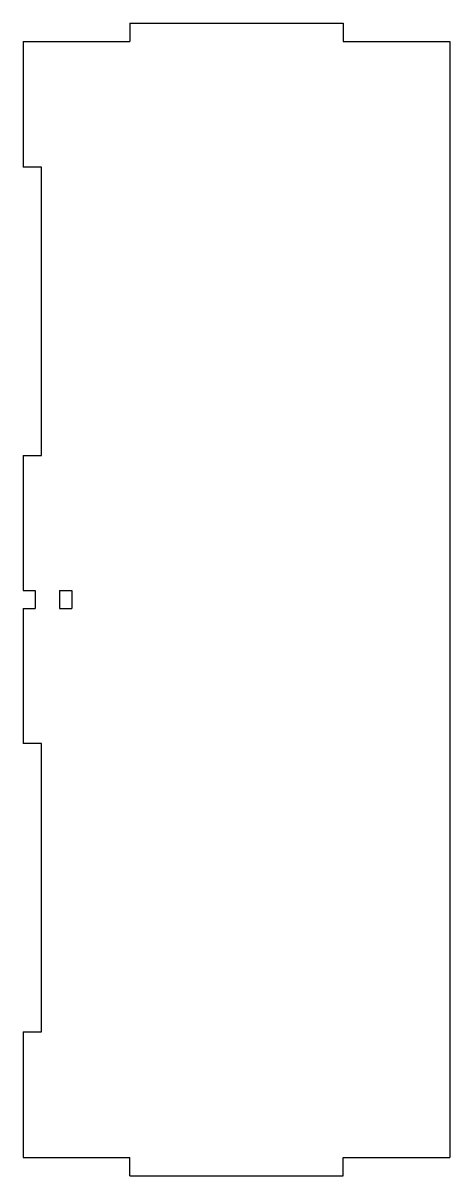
# Model space of a CAD drawing. Header units: millimetres. Extents: x 0 to 70, y -94 to 94.
import ezdxf

# ---------------------------------------------------------------- set-up
doc = ezdxf.new("R2010")
doc.units = ezdxf.units.MM
doc.layers.add('Shape2DView003', color=7, linetype='CONTINUOUS')

msp = doc.modelspace()

# ---------------------------------------------------------------- linework, layer by layer
at = {"layer": 'Shape2DView003'}
for p, q in [((17.5, 94.5), (52.5, 94.5)), ((17.5, 94.5), (17.5, 91.5)), ((52.5, 94.5), (52.5, 91.5)), ((0, 91.5), (0, 70.875)), ((0, 91.5), (17.5, 91.5)), ((52.5, 91.5), (70, 91.5)), ((70, 91.5), (70, -91.5)), ((3, 70.875), (0, 70.875)), ((3, 23.625), (3, 70.875)), ((0, 23.625), (3, 23.625)), ((0, 23.625), (0, 1.5)), ((0, 1.5), (2, 1.5)), ((2, 1.5), (2, -1.5)), ((6, 1.5), (8, 1.5)), ((6, 1.5), (6, -1.5)), ((8, 1.5), (8, -1.5)), ((0, -1.5), (2, -1.5)), ((0, -1.5), (0, -23.625)), ((6, -1.5), (8, -1.5)), ((3, -23.625), (0, -23.625)), ((3, -70.875), (3, -23.625)), ((0, -70.875), (3, -70.875)), ((0, -70.875), (0, -91.5)), ((0, -91.5), (17.5, -91.5)), ((17.5, -94.5), (17.5, -91.5)), ((52.5, -94.5), (52.5, -91.5)), ((52.5, -91.5), (70, -91.5)), ((17.5, -94.5), (52.5, -94.5))]:
    msp.add_line(p, q, dxfattribs=at)

doc.saveas('drawing.dxf')
